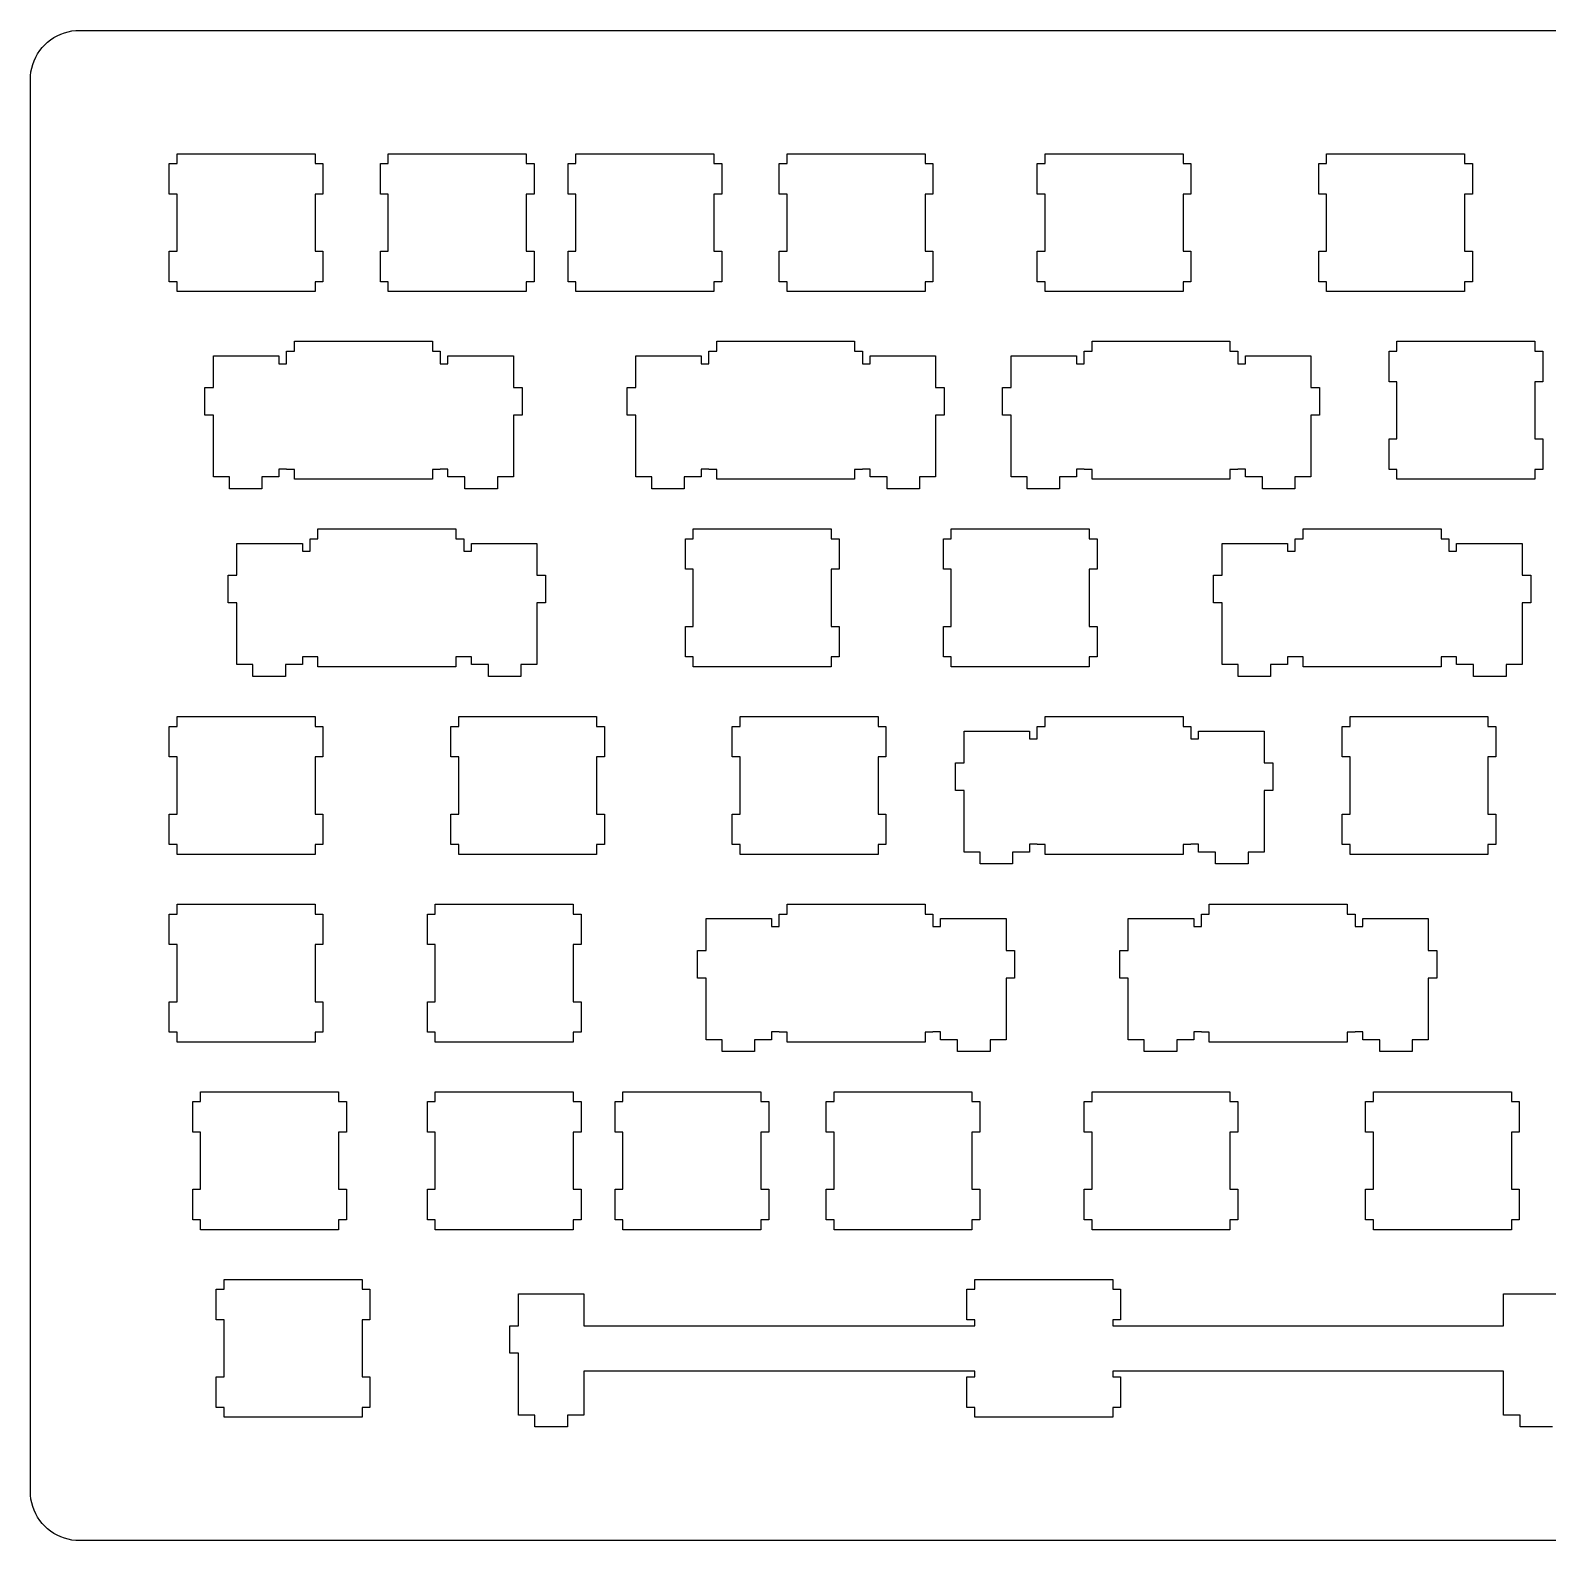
# Model space of a CAD drawing. Extents: x 0 to 234, y 0 to 153.
# Drawn here: x 0.1 to 154.1, y 0.1 to 153.4 of the extents above; entities that cross this region are included whole.
import ezdxf

# ---------------------------------------------------------------- set-up
doc = ezdxf.new("R2010")
doc.units = 0
doc.layers.get('0').update_dxf_attribs({"linetype": 'CONTINUOUS'})

msp = doc.modelspace()

# ---------------------------------------------------------------- linework, layer by layer
at = {"color": 0}
for p, q in [((2.15525, 152.483), (2.48185, 152.701)), ((2.48185, 152.701), (2.8236, 152.892)), ((2.8236, 152.892), (3.18051, 153.056)), ((3.18051, 153.056), (3.54845, 153.192)), ((3.54845, 153.192), (3.9274, 153.3)), ((3.9274, 153.3), (4.3119, 153.376)), ((4.3119, 153.376), (4.70186, 153.422)), ((4.70186, 153.422), (5.09323, 153.438)), ((5.09323, 153.438), (229.406, 153.438)), ((0.63941, 150.708), (0.83096, 151.05)), ((0.83096, 151.05), (1.04869, 151.376)), ((1.04869, 151.376), (1.29122, 151.685)), ((1.29122, 151.685), (1.55718, 151.974)), ((1.55718, 151.974), (1.84657, 152.24)), ((1.84657, 152.24), (2.15525, 152.483)), ((0.15572, 149.219), (0.23151, 149.604)), ((0.23151, 149.604), (0.339, 149.983)), ((0.339, 149.983), (0.47542, 150.351)), ((0.47542, 150.351), (0.63941, 150.708)), ((0.09371, 148.438), (0.10887, 148.83)), ((0.09371, 5.08773), (0.09371, 148.438)), ((0.10887, 148.83), (0.15572, 149.219)), ((14.9999, 139.912), (14.9999, 140.913)), ((14.9999, 140.913), (28.9994, 140.913)), ((28.9994, 140.913), (28.9994, 139.912)), ((36.4314, 139.912), (36.4314, 140.913)), ((36.4314, 140.913), (50.4306, 140.913)), ((50.4306, 140.913), (50.4306, 139.912)), ((55.4814, 139.912), (55.4814, 140.913)), ((55.4814, 140.913), (69.4821, 140.913)), ((69.4821, 140.913), (69.4821, 139.912)), ((76.9126, 139.912), (76.9126, 140.913)), ((76.9126, 140.913), (90.9133, 140.913)), ((90.9133, 140.913), (90.9133, 139.912)), ((103.106, 139.912), (103.106, 140.913)), ((103.106, 140.913), (117.106, 140.913)), ((117.106, 140.913), (117.106, 139.912)), ((131.681, 139.912), (131.681, 140.913)), ((131.681, 140.913), (145.681, 140.913)), ((145.681, 140.913), (145.681, 139.912)), ((14.1993, 136.813), (14.1993, 139.912)), ((14.1993, 139.912), (14.9999, 139.912)), ((28.9994, 139.912), (29.8001, 139.912)), ((29.8001, 139.912), (29.8001, 136.813)), ((35.632, 136.813), (35.632, 139.912)), ((35.632, 139.912), (36.4314, 139.912)), ((50.4306, 139.912), (51.2314, 139.912)), ((51.2314, 139.912), (51.2314, 136.813)), ((54.682, 136.813), (54.682, 139.912)), ((54.682, 139.912), (55.4814, 139.912)), ((69.4821, 139.912), (70.2815, 139.912)), ((70.2815, 139.912), (70.2815, 136.813)), ((76.1132, 136.813), (76.1132, 139.912)), ((76.1132, 139.912), (76.9126, 139.912)), ((90.9133, 139.912), (91.7127, 139.912)), ((91.7127, 139.912), (91.7127, 136.813)), ((102.306, 136.813), (102.306, 139.912)), ((102.306, 139.912), (103.106, 139.912)), ((117.106, 139.912), (117.906, 139.912)), ((117.906, 139.912), (117.906, 136.813)), ((130.881, 136.813), (130.881, 139.912)), ((130.881, 139.912), (131.681, 139.912)), ((145.681, 139.912), (146.481, 139.912)), ((146.481, 139.912), (146.481, 136.813)), ((14.9999, 136.813), (14.1993, 136.813)), ((14.9999, 131.013), (14.9999, 136.813)), ((29.8001, 136.813), (28.9994, 136.813)), ((28.9994, 136.813), (28.9994, 131.013)), ((36.4314, 136.813), (35.632, 136.813)), ((36.4314, 131.013), (36.4314, 136.813)), ((51.2314, 136.813), (50.4306, 136.813)), ((50.4306, 136.813), (50.4306, 131.013)), ((55.4814, 136.813), (54.682, 136.813)), ((55.4814, 131.013), (55.4814, 136.813)), ((70.2815, 136.813), (69.4821, 136.813)), ((69.4821, 136.813), (69.4821, 131.013)), ((76.9126, 136.813), (76.1132, 136.813)), ((76.9126, 131.013), (76.9126, 136.813)), ((91.7127, 136.813), (90.9133, 136.813)), ((90.9133, 136.813), (90.9133, 131.013)), ((103.106, 136.813), (102.306, 136.813)), ((103.106, 131.013), (103.106, 136.813)), ((117.906, 136.813), (117.106, 136.813)), ((117.106, 136.813), (117.106, 131.013)), ((131.681, 136.813), (130.881, 136.813)), ((131.681, 131.013), (131.681, 136.813)), ((146.481, 136.813), (145.681, 136.813)), ((145.681, 136.813), (145.681, 131.013)), ((14.1993, 127.912), (14.1993, 131.013)), ((14.1993, 131.013), (14.9999, 131.013)), ((28.9994, 131.013), (29.8001, 131.013)), ((29.8001, 131.013), (29.8001, 127.912)), ((35.632, 127.912), (35.632, 131.013)), ((35.632, 131.013), (36.4314, 131.013)), ((50.4306, 131.013), (51.2314, 131.013)), ((51.2314, 131.013), (51.2314, 127.912)), ((54.682, 127.912), (54.682, 131.013)), ((54.682, 131.013), (55.4814, 131.013)), ((69.4821, 131.013), (70.2815, 131.013)), ((70.2815, 131.013), (70.2815, 127.912)), ((76.1132, 127.912), (76.1132, 131.013)), ((76.1132, 131.013), (76.9126, 131.013)), ((90.9133, 131.013), (91.7127, 131.013)), ((91.7127, 131.013), (91.7127, 127.912)), ((102.306, 127.912), (102.306, 131.013)), ((102.306, 131.013), (103.106, 131.013)), ((117.106, 131.013), (117.906, 131.013)), ((117.906, 131.013), (117.906, 127.912)), ((130.881, 127.912), (130.881, 131.013)), ((130.881, 131.013), (131.681, 131.013)), ((145.681, 131.013), (146.481, 131.013)), ((146.481, 131.013), (146.481, 127.912)), ((14.9999, 127.912), (14.1993, 127.912)), ((14.9999, 126.913), (14.9999, 127.912)), ((28.9994, 127.912), (28.9994, 126.913)), ((29.8001, 127.912), (28.9994, 127.912)), ((36.4314, 127.912), (35.632, 127.912)), ((36.4314, 126.913), (36.4314, 127.912)), ((50.4306, 127.912), (50.4306, 126.913)), ((51.2314, 127.912), (50.4306, 127.912)), ((55.4814, 127.912), (54.682, 127.912)), ((55.4814, 126.913), (55.4814, 127.912)), ((69.4821, 127.912), (69.4821, 126.913)), ((70.2815, 127.912), (69.4821, 127.912)), ((76.9126, 127.912), (76.1132, 127.912)), ((76.9126, 126.913), (76.9126, 127.912)), ((90.9133, 127.912), (90.9133, 126.913)), ((91.7127, 127.912), (90.9133, 127.912)), ((103.106, 127.912), (102.306, 127.912)), ((103.106, 126.913), (103.106, 127.912)), ((117.106, 127.912), (117.106, 126.913)), ((117.906, 127.912), (117.106, 127.912)), ((131.681, 127.912), (130.881, 127.912)), ((131.681, 126.913), (131.681, 127.912)), ((145.681, 127.912), (145.681, 126.913)), ((146.481, 127.912), (145.681, 127.912)), ((28.9994, 126.913), (14.9999, 126.913)), ((50.4306, 126.913), (36.4314, 126.913)), ((69.4821, 126.913), (55.4814, 126.913)), ((90.9133, 126.913), (76.9126, 126.913)), ((117.106, 126.913), (103.106, 126.913)), ((145.681, 126.913), (131.681, 126.913)), ((26.9062, 120.862), (26.9062, 121.863)), ((26.9062, 121.863), (40.9056, 121.863)), ((40.9056, 121.863), (40.9056, 120.862)), ((69.7689, 120.862), (69.7689, 121.863)), ((69.7689, 121.863), (83.7681, 121.863)), ((83.7681, 121.863), (83.7681, 120.862)), ((107.869, 120.862), (107.869, 121.863)), ((107.869, 121.863), (121.868, 121.863)), ((121.868, 121.863), (121.868, 120.862)), ((138.825, 120.862), (138.825, 121.863)), ((138.825, 121.863), (152.824, 121.863)), ((152.824, 121.863), (152.824, 120.862)), ((18.6807, 117.162), (18.6807, 120.392)), ((18.6807, 120.392), (25.3311, 120.392)), ((25.3311, 120.392), (25.3311, 119.593)), ((26.1056, 119.593), (26.1056, 120.862)), ((26.1056, 120.862), (26.9062, 120.862)), ((40.9056, 120.862), (41.7064, 120.862)), ((41.7064, 120.862), (41.7064, 119.593)), ((42.4822, 119.593), (42.4822, 120.392)), ((42.4822, 120.392), (49.1314, 120.392)), ((49.1314, 120.392), (49.1314, 117.162)), ((61.5431, 117.162), (61.5431, 120.392)), ((61.5431, 120.392), (68.1937, 120.392)), ((68.1937, 120.392), (68.1937, 119.593)), ((68.9695, 119.593), (68.9695, 120.862)), ((68.9695, 120.862), (69.7689, 120.862)), ((83.7681, 120.862), (84.569, 120.862)), ((84.569, 120.862), (84.569, 119.593)), ((85.3433, 119.593), (85.3433, 120.392)), ((85.3433, 120.392), (91.9939, 120.392)), ((91.9939, 120.392), (91.9939, 117.162)), ((99.6431, 117.162), (99.6431, 120.392)), ((99.6431, 120.392), (106.294, 120.392)), ((106.294, 120.392), (106.294, 119.593)), ((107.069, 119.593), (107.069, 120.862)), ((107.069, 120.862), (107.869, 120.862)), ((121.868, 120.862), (122.669, 120.862)), ((122.669, 120.862), (122.669, 119.593)), ((123.443, 119.593), (123.443, 120.392)), ((123.443, 120.392), (130.094, 120.392)), ((130.094, 120.392), (130.094, 117.162)), ((138.024, 117.763), (138.024, 120.862)), ((138.024, 120.862), (138.825, 120.862)), ((152.824, 120.862), (153.625, 120.862)), ((153.625, 120.862), (153.625, 117.763)), ((25.3311, 119.593), (26.1056, 119.593)), ((41.7064, 119.593), (42.4822, 119.593)), ((68.1937, 119.593), (68.9695, 119.593)), ((84.569, 119.593), (85.3433, 119.593)), ((106.294, 119.593), (107.069, 119.593)), ((122.669, 119.593), (123.443, 119.593)), ((17.8056, 114.362), (17.8056, 117.162)), ((17.8056, 117.162), (18.6807, 117.162)), ((49.1314, 117.162), (50.0063, 117.162)), ((50.0063, 117.162), (50.0063, 114.362)), ((60.6683, 114.362), (60.6683, 117.162)), ((60.6683, 117.162), (61.5431, 117.162)), ((91.9939, 117.162), (92.8688, 117.162)), ((92.8688, 117.162), (92.8688, 114.362)), ((98.7683, 114.362), (98.7683, 117.162)), ((98.7683, 117.162), (99.6431, 117.162)), ((130.094, 117.162), (130.969, 117.162)), ((130.969, 117.162), (130.969, 114.362)), ((138.825, 117.763), (138.024, 117.763)), ((138.825, 111.963), (138.825, 117.763)), ((153.625, 117.763), (152.824, 117.763)), ((152.824, 117.763), (152.824, 111.963)), ((18.6807, 114.362), (17.8056, 114.362)), ((18.6807, 108.092), (18.6807, 114.362)), ((49.1314, 114.362), (49.1314, 108.092)), ((50.0063, 114.362), (49.1314, 114.362)), ((61.5431, 114.362), (60.6683, 114.362)), ((61.5431, 108.092), (61.5431, 114.362)), ((91.9939, 114.362), (91.9939, 108.092)), ((92.8688, 114.362), (91.9939, 114.362)), ((99.6431, 114.362), (98.7683, 114.362)), ((99.6431, 108.092), (99.6431, 114.362)), ((130.094, 114.362), (130.094, 108.092)), ((130.969, 114.362), (130.094, 114.362)), ((138.024, 108.862), (138.024, 111.963)), ((138.024, 111.963), (138.825, 111.963)), ((152.824, 111.963), (153.625, 111.963)), ((153.625, 111.963), (153.625, 108.862)), ((20.3054, 108.092), (18.6807, 108.092)), ((20.3054, 106.893), (20.3054, 108.092)), ((25.3311, 108.092), (23.6058, 108.092)), ((23.6058, 108.092), (23.6058, 106.893)), ((26.1056, 108.893), (25.3311, 108.893)), ((25.3311, 108.893), (25.3311, 108.092)), ((26.1056, 108.862), (26.1056, 108.893)), ((26.9062, 108.862), (26.1056, 108.862)), ((26.9062, 107.863), (26.9062, 108.862)), ((40.9056, 107.863), (26.9062, 107.863)), ((41.7064, 108.862), (40.9056, 108.862)), ((40.9056, 108.862), (40.9056, 107.863)), ((42.4822, 108.893), (41.7064, 108.893)), ((41.7064, 108.893), (41.7064, 108.862)), ((42.4822, 108.092), (42.4822, 108.893)), ((44.2062, 108.092), (42.4822, 108.092)), ((44.2062, 106.893), (44.2062, 108.092)), ((49.1314, 108.092), (47.5065, 108.092)), ((47.5065, 108.092), (47.5065, 106.893)), ((63.1694, 108.092), (61.5431, 108.092)), ((63.1694, 106.893), (63.1694, 108.092)), ((68.1937, 108.092), (66.4683, 108.092)), ((66.4683, 108.092), (66.4683, 106.893)), ((68.9695, 108.893), (68.1937, 108.893)), ((68.1937, 108.893), (68.1937, 108.092)), ((68.9695, 108.862), (68.9695, 108.893)), ((69.7689, 108.862), (68.9695, 108.862)), ((69.7689, 107.863), (69.7689, 108.862)), ((83.7681, 107.863), (69.7689, 107.863)), ((84.569, 108.862), (83.7681, 108.862)), ((83.7681, 108.862), (83.7681, 107.863)), ((85.3433, 108.893), (84.569, 108.893)), ((84.569, 108.893), (84.569, 108.862)), ((85.3433, 108.092), (85.3433, 108.893)), ((87.0687, 108.092), (85.3433, 108.092)), ((87.0687, 106.893), (87.0687, 108.092)), ((91.9939, 108.092), (90.369, 108.092)), ((90.369, 108.092), (90.369, 106.893)), ((101.269, 108.092), (99.6431, 108.092)), ((101.269, 106.893), (101.269, 108.092)), ((106.294, 108.092), (104.568, 108.092)), ((104.568, 108.092), (104.568, 106.893)), ((107.069, 108.893), (106.294, 108.893)), ((106.294, 108.893), (106.294, 108.092)), ((107.069, 108.862), (107.069, 108.893)), ((107.869, 108.862), (107.069, 108.862)), ((107.869, 107.863), (107.869, 108.862)), ((121.868, 107.863), (107.869, 107.863)), ((122.669, 108.862), (121.868, 108.862)), ((121.868, 108.862), (121.868, 107.863)), ((123.443, 108.893), (122.669, 108.893)), ((122.669, 108.893), (122.669, 108.862)), ((123.443, 108.092), (123.443, 108.893)), ((125.169, 108.092), (123.443, 108.092)), ((125.169, 106.893), (125.169, 108.092)), ((130.094, 108.092), (128.469, 108.092)), ((128.469, 108.092), (128.469, 106.893)), ((138.825, 108.862), (138.024, 108.862)), ((138.825, 107.863), (138.825, 108.862)), ((152.824, 107.863), (138.825, 107.863)), ((152.824, 108.862), (152.824, 107.863)), ((153.625, 108.862), (152.824, 108.862)), ((23.6058, 106.893), (20.3054, 106.893)), ((47.5065, 106.893), (44.2062, 106.893)), ((66.4683, 106.893), (63.1694, 106.893)), ((90.369, 106.893), (87.0687, 106.893)), ((104.568, 106.893), (101.269, 106.893)), ((128.469, 106.893), (125.169, 106.893)), ((28.4882, 100.543), (28.4882, 101.812)), ((28.4882, 101.812), (29.2874, 101.812)), ((29.2874, 101.812), (29.2874, 102.813)), ((29.2874, 102.813), (43.2883, 102.813)), ((43.2883, 102.813), (43.2883, 101.812)), ((43.2883, 101.812), (44.0877, 101.812)), ((44.0877, 101.812), (44.0877, 100.543)), ((66.5882, 98.7129), (66.5882, 101.812)), ((66.5882, 101.812), (67.3876, 101.812)), ((67.3876, 101.812), (67.3876, 102.813)), ((67.3876, 102.813), (81.3883, 102.813)), ((81.3883, 102.813), (81.3883, 101.812)), ((81.3883, 101.812), (82.1877, 101.812)), ((82.1877, 101.812), (82.1877, 98.7129)), ((92.782, 98.7129), (92.782, 101.812)), ((92.782, 101.812), (93.5814, 101.812)), ((93.5814, 101.812), (93.5814, 102.813)), ((93.5814, 102.813), (107.582, 102.813)), ((107.582, 102.813), (107.582, 101.812)), ((107.582, 101.812), (108.381, 101.812)), ((108.381, 101.812), (108.381, 98.7129)), ((128.499, 100.543), (128.499, 101.812)), ((128.499, 101.812), (129.3, 101.812)), ((129.3, 101.812), (129.3, 102.813)), ((129.3, 102.813), (143.299, 102.813)), ((143.299, 102.813), (143.299, 101.812)), ((143.299, 101.812), (144.1, 101.812)), ((144.1, 101.812), (144.1, 100.543)), ((21.0633, 98.1121), (21.0633, 101.342)), ((21.0633, 101.342), (27.7124, 101.342)), ((27.7124, 101.342), (27.7124, 100.543)), ((27.7124, 100.543), (28.4882, 100.543)), ((44.0877, 100.543), (44.8635, 100.543)), ((44.8635, 100.543), (44.8635, 101.342)), ((44.8635, 101.342), (51.5126, 101.342)), ((51.5126, 101.342), (51.5126, 98.1121)), ((121.074, 98.1121), (121.074, 101.342)), ((121.074, 101.342), (127.725, 101.342)), ((127.725, 101.342), (127.725, 100.543)), ((127.725, 100.543), (128.499, 100.543)), ((144.1, 100.543), (144.875, 100.543)), ((144.875, 100.543), (144.875, 101.342)), ((144.875, 101.342), (151.525, 101.342)), ((151.525, 101.342), (151.525, 98.1121)), ((67.3876, 98.7129), (66.5882, 98.7129)), ((67.3876, 92.9128), (67.3876, 98.7129)), ((82.1877, 98.7129), (81.3883, 98.7129)), ((81.3883, 98.7129), (81.3883, 92.9128)), ((93.5814, 98.7129), (92.782, 98.7129)), ((93.5814, 92.9128), (93.5814, 98.7129)), ((108.381, 98.7129), (107.582, 98.7129)), ((107.582, 98.7129), (107.582, 92.9128)), ((20.1883, 95.3121), (20.1883, 98.1121)), ((20.1883, 98.1121), (21.0633, 98.1121)), ((51.5126, 98.1121), (52.3875, 98.1121)), ((52.3875, 98.1121), (52.3875, 95.3121)), ((120.2, 95.3121), (120.2, 98.1121)), ((120.2, 98.1121), (121.074, 98.1121)), ((151.525, 98.1121), (152.4, 98.1121)), ((152.4, 98.1121), (152.4, 95.3121)), ((21.0633, 95.3121), (20.1883, 95.3121)), ((21.0633, 89.0418), (21.0633, 95.3121)), ((51.5126, 95.3121), (51.5126, 89.0418)), ((52.3875, 95.3121), (51.5126, 95.3121)), ((121.074, 95.3121), (120.2, 95.3121)), ((121.074, 89.0418), (121.074, 95.3121)), ((151.525, 95.3121), (151.525, 89.0418)), ((152.4, 95.3121), (151.525, 95.3121)), ((66.5882, 89.8123), (66.5882, 92.9128)), ((66.5882, 92.9128), (67.3876, 92.9128)), ((81.3883, 92.9128), (82.1877, 92.9128)), ((82.1877, 92.9128), (82.1877, 89.8123)), ((92.782, 89.8123), (92.782, 92.9128)), ((92.782, 92.9128), (93.5814, 92.9128)), ((107.582, 92.9128), (108.381, 92.9128)), ((108.381, 92.9128), (108.381, 89.8123)), ((28.4882, 89.8426), (27.7124, 89.8426)), ((27.7124, 89.8426), (27.7124, 89.0418)), ((28.4882, 89.8123), (28.4882, 89.8426)), ((29.2874, 89.8123), (28.4882, 89.8123)), ((29.2874, 88.8132), (29.2874, 89.8123)), ((44.0877, 89.8123), (43.2883, 89.8123)), ((43.2883, 89.8123), (43.2883, 88.8132)), ((44.8635, 89.8426), (44.0877, 89.8426)), ((44.0877, 89.8426), (44.0877, 89.8123)), ((44.8635, 89.0418), (44.8635, 89.8426)), ((67.3876, 89.8123), (66.5882, 89.8123)), ((67.3876, 88.8132), (67.3876, 89.8123)), ((81.3883, 89.8123), (81.3883, 88.8132)), ((82.1877, 89.8123), (81.3883, 89.8123)), ((93.5814, 89.8123), (92.782, 89.8123)), ((93.5814, 88.8132), (93.5814, 89.8123)), ((107.582, 89.8123), (107.582, 88.8132)), ((108.381, 89.8123), (107.582, 89.8123)), ((128.499, 89.8426), (127.725, 89.8426)), ((127.725, 89.8426), (127.725, 89.0418)), ((128.499, 89.8123), (128.499, 89.8426)), ((129.3, 89.8123), (128.499, 89.8123)), ((129.3, 88.8132), (129.3, 89.8123)), ((144.1, 89.8123), (143.299, 89.8123)), ((143.299, 89.8123), (143.299, 88.8132)), ((144.875, 89.8426), (144.1, 89.8426)), ((144.1, 89.8426), (144.1, 89.8123)), ((144.875, 89.0418), (144.875, 89.8426)), ((22.688, 89.0418), (21.0633, 89.0418)), ((22.688, 87.8431), (22.688, 89.0418)), ((25.9884, 87.8431), (22.688, 87.8431)), ((27.7124, 89.0418), (25.9884, 89.0418)), ((25.9884, 89.0418), (25.9884, 87.8431)), ((43.2883, 88.8132), (29.2874, 88.8132)), ((46.5875, 89.0418), (44.8635, 89.0418)), ((46.5875, 87.8431), (46.5875, 89.0418)), ((49.8877, 87.8431), (46.5875, 87.8431)), ((51.5126, 89.0418), (49.8877, 89.0418)), ((49.8877, 89.0418), (49.8877, 87.8431)), ((81.3883, 88.8132), (67.3876, 88.8132)), ((107.582, 88.8132), (93.5814, 88.8132)), ((122.699, 89.0418), (121.074, 89.0418)), ((122.699, 87.8431), (122.699, 89.0418)), ((126, 87.8431), (122.699, 87.8431)), ((127.725, 89.0418), (126, 89.0418)), ((126, 89.0418), (126, 87.8431)), ((143.299, 88.8132), (129.3, 88.8132)), ((146.6, 89.0418), (144.875, 89.0418)), ((146.6, 87.8431), (146.6, 89.0418)), ((149.9, 87.8431), (146.6, 87.8431)), ((151.525, 89.0418), (149.9, 89.0418)), ((149.9, 89.0418), (149.9, 87.8431)), ((14.9999, 82.7624), (14.9999, 83.7629)), ((14.9999, 83.7629), (28.9994, 83.7629)), ((28.9994, 83.7629), (28.9994, 82.7624)), ((43.5751, 82.7624), (43.5751, 83.7629)), ((43.5751, 83.7629), (57.5744, 83.7629)), ((57.5744, 83.7629), (57.5744, 82.7624)), ((72.1501, 82.7624), (72.1501, 83.7629)), ((72.1501, 83.7629), (86.1494, 83.7629)), ((86.1494, 83.7629), (86.1494, 82.7624)), ((103.106, 82.7624), (103.106, 83.7629)), ((103.106, 83.7629), (117.107, 83.7629)), ((117.107, 83.7629), (117.107, 82.7624)), ((134.063, 82.7624), (134.063, 83.7629)), ((134.063, 83.7629), (148.063, 83.7629)), ((148.063, 83.7629), (148.063, 82.7624)), ((14.1993, 79.6629), (14.1993, 82.7624)), ((14.1993, 82.7624), (14.9999, 82.7624)), ((28.9994, 82.7624), (29.8001, 82.7624)), ((29.8001, 82.7624), (29.8001, 79.6629)), ((42.7743, 79.6629), (42.7743, 82.7624)), ((42.7743, 82.7624), (43.5751, 82.7624)), ((57.5744, 82.7624), (58.3752, 82.7624)), ((58.3752, 82.7624), (58.3752, 79.6629)), ((71.3493, 79.6629), (71.3493, 82.7624)), ((71.3493, 82.7624), (72.1501, 82.7624)), ((86.1494, 82.7624), (86.9502, 82.7624)), ((86.9502, 82.7624), (86.9502, 79.6629)), ((94.8821, 79.0621), (94.8821, 82.2925)), ((94.8821, 82.2925), (101.531, 82.2925)), ((101.531, 82.2925), (101.531, 81.4931)), ((102.307, 81.4931), (102.307, 82.7624)), ((102.307, 82.7624), (103.106, 82.7624)), ((117.107, 82.7624), (117.906, 82.7624)), ((117.906, 82.7624), (117.906, 81.4931)), ((118.682, 81.4931), (118.682, 82.2925)), ((118.682, 82.2925), (125.331, 82.2925)), ((125.331, 82.2925), (125.331, 79.0621)), ((133.263, 79.6629), (133.263, 82.7624)), ((133.263, 82.7624), (134.063, 82.7624)), ((148.063, 82.7624), (148.863, 82.7624)), ((148.863, 82.7624), (148.863, 79.6629)), ((101.531, 81.4931), (102.307, 81.4931)), ((117.906, 81.4931), (118.682, 81.4931)), ((14.9999, 79.6629), (14.1993, 79.6629)), ((14.9999, 73.8628), (14.9999, 79.6629)), ((29.8001, 79.6629), (28.9994, 79.6629)), ((28.9994, 79.6629), (28.9994, 73.8628)), ((43.5751, 79.6629), (42.7743, 79.6629)), ((43.5751, 73.8628), (43.5751, 79.6629)), ((58.3752, 79.6629), (57.5744, 79.6629)), ((57.5744, 79.6629), (57.5744, 73.8628)), ((72.1501, 79.6629), (71.3493, 79.6629)), ((72.1501, 73.8628), (72.1501, 79.6629)), ((86.9502, 79.6629), (86.1494, 79.6629)), ((86.1494, 79.6629), (86.1494, 73.8628)), ((94.0058, 76.2621), (94.0058, 79.0621)), ((94.0058, 79.0621), (94.8821, 79.0621)), ((125.331, 79.0621), (126.206, 79.0621)), ((126.206, 79.0621), (126.206, 76.2621)), ((134.063, 79.6629), (133.263, 79.6629)), ((134.063, 73.8628), (134.063, 79.6629)), ((148.863, 79.6629), (148.063, 79.6629)), ((148.063, 79.6629), (148.063, 73.8628)), ((94.8821, 76.2621), (94.0058, 76.2621)), ((94.8821, 69.9918), (94.8821, 76.2621)), ((125.331, 76.2621), (125.331, 69.9918)), ((126.206, 76.2621), (125.331, 76.2621)), ((14.1993, 70.7623), (14.1993, 73.8628)), ((14.1993, 73.8628), (14.9999, 73.8628)), ((28.9994, 73.8628), (29.8001, 73.8628)), ((29.8001, 73.8628), (29.8001, 70.7623)), ((42.7743, 70.7623), (42.7743, 73.8628)), ((42.7743, 73.8628), (43.5751, 73.8628)), ((57.5744, 73.8628), (58.3752, 73.8628)), ((58.3752, 73.8628), (58.3752, 70.7623)), ((71.3493, 70.7623), (71.3493, 73.8628)), ((71.3493, 73.8628), (72.1501, 73.8628)), ((86.1494, 73.8628), (86.9502, 73.8628)), ((86.9502, 73.8628), (86.9502, 70.7623)), ((133.263, 70.7623), (133.263, 73.8628)), ((133.263, 73.8628), (134.063, 73.8628)), ((148.063, 73.8628), (148.863, 73.8628)), ((148.863, 73.8628), (148.863, 70.7623)), ((14.9999, 70.7623), (14.1993, 70.7623)), ((14.9999, 69.7632), (14.9999, 70.7623)), ((28.9994, 69.7632), (14.9999, 69.7632)), ((28.9994, 70.7623), (28.9994, 69.7632)), ((29.8001, 70.7623), (28.9994, 70.7623)), ((43.5751, 70.7623), (42.7743, 70.7623)), ((43.5751, 69.7632), (43.5751, 70.7623)), ((57.5744, 69.7632), (43.5751, 69.7632)), ((57.5744, 70.7623), (57.5744, 69.7632)), ((58.3752, 70.7623), (57.5744, 70.7623)), ((72.1501, 70.7623), (71.3493, 70.7623)), ((72.1501, 69.7632), (72.1501, 70.7623)), ((86.1494, 69.7632), (72.1501, 69.7632)), ((86.1494, 70.7623), (86.1494, 69.7632)), ((86.9502, 70.7623), (86.1494, 70.7623)), ((96.5069, 69.9918), (94.8821, 69.9918)), ((96.5069, 68.7931), (96.5069, 69.9918)), ((101.531, 69.9918), (99.8072, 69.9918)), ((99.8072, 69.9918), (99.8072, 68.7931)), ((102.307, 70.7926), (101.531, 70.7926)), ((101.531, 70.7926), (101.531, 69.9918)), ((102.307, 70.7623), (102.307, 70.7926)), ((103.106, 70.7623), (102.307, 70.7623)), ((103.106, 69.7632), (103.106, 70.7623)), ((117.107, 69.7632), (103.106, 69.7632)), ((117.906, 70.7623), (117.107, 70.7623)), ((117.107, 70.7623), (117.107, 69.7632)), ((118.682, 70.7926), (117.906, 70.7926)), ((117.906, 70.7926), (117.906, 70.7623)), ((118.682, 69.9918), (118.682, 70.7926)), ((120.406, 69.9918), (118.682, 69.9918)), ((120.406, 68.7931), (120.406, 69.9918)), ((125.331, 69.9918), (123.706, 69.9918)), ((123.706, 69.9918), (123.706, 68.7931)), ((134.063, 70.7623), (133.263, 70.7623)), ((134.063, 69.7632), (134.063, 70.7623)), ((148.063, 69.7632), (134.063, 69.7632)), ((148.063, 70.7623), (148.063, 69.7632)), ((148.863, 70.7623), (148.063, 70.7623)), ((99.8072, 68.7931), (96.5069, 68.7931)), ((123.706, 68.7931), (120.406, 68.7931)), ((14.9999, 63.7124), (14.9999, 64.7129)), ((14.9999, 64.7129), (28.9994, 64.7129)), ((28.9994, 64.7129), (28.9994, 63.7124)), ((41.1939, 63.7124), (41.1939, 64.7129)), ((41.1939, 64.7129), (55.1931, 64.7129)), ((55.1931, 64.7129), (55.1931, 63.7124)), ((76.9126, 63.7124), (76.9126, 64.7129)), ((76.9126, 64.7129), (90.9133, 64.7129)), ((90.9133, 64.7129), (90.9133, 63.7124)), ((119.775, 63.7124), (119.775, 64.7129)), ((119.775, 64.7129), (133.774, 64.7129)), ((133.774, 64.7129), (133.774, 63.7124)), ((14.1993, 60.6129), (14.1993, 63.7124)), ((14.1993, 63.7124), (14.9999, 63.7124)), ((28.9994, 63.7124), (29.8001, 63.7124)), ((29.8001, 63.7124), (29.8001, 60.6129)), ((40.3945, 60.6129), (40.3945, 63.7124)), ((40.3945, 63.7124), (41.1939, 63.7124)), ((55.1931, 63.7124), (55.9939, 63.7124)), ((55.9939, 63.7124), (55.9939, 60.6129)), ((68.6883, 60.0121), (68.6883, 63.2425)), ((68.6883, 63.2425), (75.3375, 63.2425)), ((75.3375, 63.2425), (75.3375, 62.4431)), ((76.1132, 62.4431), (76.1132, 63.7124)), ((76.1132, 63.7124), (76.9126, 63.7124)), ((90.9133, 63.7124), (91.7127, 63.7124)), ((91.7127, 63.7124), (91.7127, 62.4431)), ((92.4885, 62.4431), (92.4885, 63.2425)), ((92.4885, 63.2425), (99.1376, 63.2425)), ((99.1376, 63.2425), (99.1376, 60.0121)), ((111.549, 60.0121), (111.549, 63.2425)), ((111.549, 63.2425), (118.2, 63.2425)), ((118.2, 63.2425), (118.2, 62.4431)), ((118.974, 62.4431), (118.974, 63.7124)), ((118.974, 63.7124), (119.775, 63.7124)), ((133.774, 63.7124), (134.575, 63.7124)), ((134.575, 63.7124), (134.575, 62.4431)), ((135.35, 62.4431), (135.35, 63.2425)), ((135.35, 63.2425), (142, 63.2425)), ((142, 63.2425), (142, 60.0121)), ((75.3375, 62.4431), (76.1132, 62.4431)), ((91.7127, 62.4431), (92.4885, 62.4431)), ((118.2, 62.4431), (118.974, 62.4431)), ((134.575, 62.4431), (135.35, 62.4431)), ((14.9999, 60.6129), (14.1993, 60.6129)), ((14.9999, 54.8128), (14.9999, 60.6129)), ((29.8001, 60.6129), (28.9994, 60.6129)), ((28.9994, 60.6129), (28.9994, 54.8128)), ((41.1939, 60.6129), (40.3945, 60.6129)), ((41.1939, 54.8128), (41.1939, 60.6129)), ((55.9939, 60.6129), (55.1931, 60.6129)), ((55.1931, 60.6129), (55.1931, 54.8128)), ((67.8134, 57.2121), (67.8134, 60.0121)), ((67.8134, 60.0121), (68.6883, 60.0121)), ((99.1376, 60.0121), (100.013, 60.0121)), ((100.013, 60.0121), (100.013, 57.2121)), ((110.675, 57.2121), (110.675, 60.0121)), ((110.675, 60.0121), (111.549, 60.0121)), ((142, 60.0121), (142.875, 60.0121)), ((142.875, 60.0121), (142.875, 57.2121)), ((68.6883, 57.2121), (67.8134, 57.2121)), ((68.6883, 50.9418), (68.6883, 57.2121)), ((99.1376, 57.2121), (99.1376, 50.9418)), ((100.013, 57.2121), (99.1376, 57.2121)), ((111.549, 57.2121), (110.675, 57.2121)), ((111.549, 50.9418), (111.549, 57.2121)), ((142, 57.2121), (142, 50.9418)), ((142.875, 57.2121), (142, 57.2121)), ((14.1993, 51.7123), (14.1993, 54.8128)), ((14.1993, 54.8128), (14.9999, 54.8128)), ((28.9994, 54.8128), (29.8001, 54.8128)), ((29.8001, 54.8128), (29.8001, 51.7123)), ((40.3945, 51.7123), (40.3945, 54.8128)), ((40.3945, 54.8128), (41.1939, 54.8128)), ((55.1931, 54.8128), (55.9939, 54.8128)), ((55.9939, 54.8128), (55.9939, 51.7123)), ((14.9999, 51.7123), (14.1993, 51.7123)), ((14.9999, 50.7132), (14.9999, 51.7123)), ((28.9994, 51.7123), (28.9994, 50.7132)), ((29.8001, 51.7123), (28.9994, 51.7123)), ((41.1939, 51.7123), (40.3945, 51.7123)), ((41.1939, 50.7132), (41.1939, 51.7123)), ((55.1931, 51.7123), (55.1931, 50.7132)), ((55.9939, 51.7123), (55.1931, 51.7123)), ((70.3132, 50.9418), (68.6883, 50.9418)), ((70.3132, 49.7431), (70.3132, 50.9418)), ((75.3375, 50.9418), (73.6134, 50.9418)), ((73.6134, 50.9418), (73.6134, 49.7431)), ((76.1132, 51.7426), (75.3375, 51.7426)), ((75.3375, 51.7426), (75.3375, 50.9418)), ((76.1132, 51.7123), (76.1132, 51.7426)), ((76.9126, 51.7123), (76.1132, 51.7123)), ((76.9126, 50.7132), (76.9126, 51.7123)), ((91.7127, 51.7123), (90.9133, 51.7123)), ((90.9133, 51.7123), (90.9133, 50.7132)), ((92.4885, 51.7426), (91.7127, 51.7426)), ((91.7127, 51.7426), (91.7127, 51.7123)), ((92.4885, 50.9418), (92.4885, 51.7426)), ((94.2125, 50.9418), (92.4885, 50.9418)), ((94.2125, 49.7431), (94.2125, 50.9418)), ((99.1376, 50.9418), (97.5127, 50.9418)), ((97.5127, 50.9418), (97.5127, 49.7431)), ((113.174, 50.9418), (111.549, 50.9418)), ((113.174, 49.7431), (113.174, 50.9418)), ((118.2, 50.9418), (116.475, 50.9418)), ((116.475, 50.9418), (116.475, 49.7431)), ((118.974, 51.7426), (118.2, 51.7426)), ((118.2, 51.7426), (118.2, 50.9418)), ((118.974, 51.7123), (118.974, 51.7426)), ((119.775, 51.7123), (118.974, 51.7123)), ((119.775, 50.7132), (119.775, 51.7123)), ((134.575, 51.7123), (133.774, 51.7123)), ((133.774, 51.7123), (133.774, 50.7132)), ((135.35, 51.7426), (134.575, 51.7426)), ((134.575, 51.7426), (134.575, 51.7123)), ((135.35, 50.9418), (135.35, 51.7426)), ((137.075, 50.9418), (135.35, 50.9418)), ((137.075, 49.7431), (137.075, 50.9418)), ((142, 50.9418), (140.375, 50.9418)), ((140.375, 50.9418), (140.375, 49.7431)), ((28.9994, 50.7132), (14.9999, 50.7132)), ((55.1931, 50.7132), (41.1939, 50.7132)), ((73.6134, 49.7431), (70.3132, 49.7431)), ((90.9133, 50.7132), (76.9126, 50.7132)), ((97.5127, 49.7431), (94.2125, 49.7431)), ((116.475, 49.7431), (113.174, 49.7431)), ((133.774, 50.7132), (119.775, 50.7132)), ((140.375, 49.7431), (137.075, 49.7431)), ((17.3812, 44.6624), (17.3812, 45.6629)), ((17.3812, 45.6629), (31.3821, 45.6629)), ((31.3821, 45.6629), (31.3821, 44.6624)), ((41.1939, 44.6624), (41.1939, 45.6629)), ((41.1939, 45.6629), (55.1931, 45.6629)), ((55.1931, 45.6629), (55.1931, 44.6624)), ((60.2439, 44.6624), (60.2439, 45.6629)), ((60.2439, 45.6629), (74.2431, 45.6629)), ((74.2431, 45.6629), (74.2431, 44.6624)), ((81.6751, 44.6624), (81.6751, 45.6629)), ((81.6751, 45.6629), (95.6744, 45.6629)), ((95.6744, 45.6629), (95.6744, 44.6624)), ((107.869, 44.6624), (107.869, 45.6629)), ((107.869, 45.6629), (121.868, 45.6629)), ((121.868, 45.6629), (121.868, 44.6624)), ((136.444, 44.6624), (136.444, 45.6629)), ((136.444, 45.6629), (150.443, 45.6629)), ((150.443, 45.6629), (150.443, 44.6624)), ((16.5819, 41.5629), (16.5819, 44.6624)), ((16.5819, 44.6624), (17.3812, 44.6624)), ((31.3821, 44.6624), (32.1813, 44.6624)), ((32.1813, 44.6624), (32.1813, 41.5629)), ((40.3945, 41.5629), (40.3945, 44.6624)), ((40.3945, 44.6624), (41.1939, 44.6624)), ((55.1931, 44.6624), (55.9939, 44.6624)), ((55.9939, 44.6624), (55.9939, 41.5629)), ((59.4445, 41.5629), (59.4445, 44.6624)), ((59.4445, 44.6624), (60.2439, 44.6624)), ((74.2431, 44.6624), (75.044, 44.6624)), ((75.044, 44.6624), (75.044, 41.5629)), ((80.8743, 41.5629), (80.8743, 44.6624)), ((80.8743, 44.6624), (81.6751, 44.6624)), ((95.6744, 44.6624), (96.4752, 44.6624)), ((96.4752, 44.6624), (96.4752, 41.5629)), ((107.069, 41.5629), (107.069, 44.6624)), ((107.069, 44.6624), (107.869, 44.6624)), ((121.868, 44.6624), (122.669, 44.6624)), ((122.669, 44.6624), (122.669, 41.5629)), ((135.644, 41.5629), (135.644, 44.6624)), ((135.644, 44.6624), (136.444, 44.6624)), ((150.443, 44.6624), (151.244, 44.6624)), ((151.244, 44.6624), (151.244, 41.5629)), ((17.3812, 41.5629), (16.5819, 41.5629)), ((17.3812, 35.7628), (17.3812, 41.5629)), ((32.1813, 41.5629), (31.3821, 41.5629)), ((31.3821, 41.5629), (31.3821, 35.7628)), ((41.1939, 41.5629), (40.3945, 41.5629)), ((41.1939, 35.7628), (41.1939, 41.5629)), ((55.9939, 41.5629), (55.1931, 41.5629)), ((55.1931, 41.5629), (55.1931, 35.7628)), ((60.2439, 41.5629), (59.4445, 41.5629)), ((60.2439, 35.7628), (60.2439, 41.5629)), ((75.044, 41.5629), (74.2431, 41.5629)), ((74.2431, 41.5629), (74.2431, 35.7628)), ((81.6751, 41.5629), (80.8743, 41.5629)), ((81.6751, 35.7628), (81.6751, 41.5629)), ((96.4752, 41.5629), (95.6744, 41.5629)), ((95.6744, 41.5629), (95.6744, 35.7628)), ((107.869, 41.5629), (107.069, 41.5629)), ((107.869, 35.7628), (107.869, 41.5629)), ((122.669, 41.5629), (121.868, 41.5629)), ((121.868, 41.5629), (121.868, 35.7628)), ((136.444, 41.5629), (135.644, 41.5629)), ((136.444, 35.7628), (136.444, 41.5629)), ((151.244, 41.5629), (150.443, 41.5629)), ((150.443, 41.5629), (150.443, 35.7628)), ((16.5819, 32.6622), (16.5819, 35.7628)), ((16.5819, 35.7628), (17.3812, 35.7628)), ((31.3821, 35.7628), (32.1813, 35.7628)), ((32.1813, 35.7628), (32.1813, 32.6622)), ((40.3945, 32.6622), (40.3945, 35.7628)), ((40.3945, 35.7628), (41.1939, 35.7628)), ((55.1931, 35.7628), (55.9939, 35.7628)), ((55.9939, 35.7628), (55.9939, 32.6622)), ((59.4445, 32.6622), (59.4445, 35.7628)), ((59.4445, 35.7628), (60.2439, 35.7628)), ((74.2431, 35.7628), (75.044, 35.7628)), ((75.044, 35.7628), (75.044, 32.6622)), ((80.8743, 32.6622), (80.8743, 35.7628)), ((80.8743, 35.7628), (81.6751, 35.7628)), ((95.6744, 35.7628), (96.4752, 35.7628)), ((96.4752, 35.7628), (96.4752, 32.6622)), ((107.069, 32.6622), (107.069, 35.7628)), ((107.069, 35.7628), (107.869, 35.7628)), ((121.868, 35.7628), (122.669, 35.7628)), ((122.669, 35.7628), (122.669, 32.6622)), ((135.644, 32.6622), (135.644, 35.7628)), ((135.644, 35.7628), (136.444, 35.7628)), ((150.443, 35.7628), (151.244, 35.7628)), ((151.244, 35.7628), (151.244, 32.6622)), ((17.3812, 32.6622), (16.5819, 32.6622)), ((17.3812, 31.6632), (17.3812, 32.6622)), ((31.3821, 32.6622), (31.3821, 31.6632)), ((32.1813, 32.6622), (31.3821, 32.6622)), ((41.1939, 32.6622), (40.3945, 32.6622)), ((41.1939, 31.6632), (41.1939, 32.6622)), ((55.1931, 32.6622), (55.1931, 31.6632)), ((55.9939, 32.6622), (55.1931, 32.6622)), ((60.2439, 32.6622), (59.4445, 32.6622)), ((60.2439, 31.6632), (60.2439, 32.6622)), ((74.2431, 32.6622), (74.2431, 31.6632)), ((75.044, 32.6622), (74.2431, 32.6622)), ((81.6751, 32.6622), (80.8743, 32.6622)), ((81.6751, 31.6632), (81.6751, 32.6622)), ((95.6744, 32.6622), (95.6744, 31.6632)), ((96.4752, 32.6622), (95.6744, 32.6622)), ((107.869, 32.6622), (107.069, 32.6622)), ((107.869, 31.6632), (107.869, 32.6622)), ((121.868, 32.6622), (121.868, 31.6632)), ((122.669, 32.6622), (121.868, 32.6622)), ((136.444, 32.6622), (135.644, 32.6622)), ((136.444, 31.6632), (136.444, 32.6622)), ((150.443, 32.6622), (150.443, 31.6632)), ((151.244, 32.6622), (150.443, 32.6622)), ((31.3821, 31.6632), (17.3812, 31.6632)), ((55.1931, 31.6632), (41.1939, 31.6632)), ((74.2431, 31.6632), (60.2439, 31.6632)), ((95.6744, 31.6632), (81.6751, 31.6632)), ((121.868, 31.6632), (107.869, 31.6632)), ((150.443, 31.6632), (136.444, 31.6632)), ((19.7624, 25.6122), (19.7624, 26.6127)), ((19.7624, 26.6127), (33.7633, 26.6127)), ((33.7633, 26.6127), (33.7633, 25.6122)), ((95.9626, 25.6122), (95.9626, 26.6127)), ((95.9626, 26.6127), (109.963, 26.6127)), ((109.963, 26.6127), (109.963, 25.6122)), ((18.9632, 22.513), (18.9632, 25.6122)), ((18.9632, 25.6122), (19.7624, 25.6122)), ((33.7633, 25.6122), (34.5626, 25.6122)), ((34.5626, 25.6122), (34.5626, 22.513)), ((49.6383, 21.9122), (49.6383, 25.1423)), ((49.6383, 25.1423), (56.2875, 25.1423)), ((56.2875, 25.1423), (56.2875, 21.9122)), ((95.1632, 22.513), (95.1632, 25.6122)), ((95.1632, 25.6122), (95.9626, 25.6122)), ((109.963, 25.6122), (110.763, 25.6122)), ((110.763, 25.6122), (110.763, 22.513)), ((149.638, 21.9122), (149.638, 25.1423)), ((149.638, 25.1423), (156.288, 25.1423)), ((19.7624, 22.513), (18.9632, 22.513)), ((19.7624, 16.7128), (19.7624, 22.513)), ((34.5626, 22.513), (33.7633, 22.513)), ((33.7633, 22.513), (33.7633, 16.7128)), ((48.7634, 19.112), (48.7634, 21.9122)), ((48.7634, 21.9122), (49.6383, 21.9122)), ((56.2875, 21.9122), (95.9626, 21.9122)), ((95.9626, 22.513), (95.1632, 22.513)), ((95.9626, 21.9122), (95.9626, 22.513)), ((110.763, 22.513), (109.963, 22.513)), ((109.963, 22.513), (109.963, 21.9122)), ((109.963, 21.9122), (149.638, 21.9122)), ((49.6383, 19.112), (48.7634, 19.112)), ((49.6383, 12.8419), (49.6383, 19.112)), ((95.9626, 17.3123), (56.2875, 17.3123)), ((56.2875, 17.3123), (56.2875, 12.8419)), ((95.9626, 16.7128), (95.9626, 17.3123)), ((149.638, 17.3123), (109.963, 17.3123)), ((109.963, 17.3123), (109.963, 16.7128)), ((149.638, 12.8419), (149.638, 17.3123)), ((18.9632, 13.6122), (18.9632, 16.7128)), ((18.9632, 16.7128), (19.7624, 16.7128)), ((33.7633, 16.7128), (34.5626, 16.7128)), ((34.5626, 16.7128), (34.5626, 13.6122)), ((95.1632, 13.6122), (95.1632, 16.7128)), ((95.1632, 16.7128), (95.9626, 16.7128)), ((109.963, 16.7128), (110.763, 16.7128)), ((110.763, 16.7128), (110.763, 13.6122)), ((19.7624, 13.6122), (18.9632, 13.6122)), ((19.7624, 12.6132), (19.7624, 13.6122)), ((33.7633, 12.6132), (19.7624, 12.6132)), ((33.7633, 13.6122), (33.7633, 12.6132)), ((34.5626, 13.6122), (33.7633, 13.6122)), ((51.3126, 12.8419), (49.6383, 12.8419)), ((51.3126, 11.643), (51.3126, 12.8419)), ((56.2875, 12.8419), (54.6132, 12.8419)), ((54.6132, 12.8419), (54.6132, 11.643)), ((95.9626, 13.6122), (95.1632, 13.6122)), ((95.9626, 12.6132), (95.9626, 13.6122)), ((109.963, 12.6132), (95.9626, 12.6132)), ((110.763, 13.6122), (109.963, 13.6122)), ((109.963, 13.6122), (109.963, 12.6132)), ((151.313, 12.8419), (149.638, 12.8419)), ((151.313, 11.643), (151.313, 12.8419)), ((54.6132, 11.643), (51.3126, 11.643)), ((154.613, 11.643), (151.313, 11.643)), ((0.10887, 4.69498), (0.09371, 5.08773)), ((0.15572, 4.30498), (0.10887, 4.69498)), ((0.23151, 3.92053), (0.15572, 4.30498)), ((0.339, 3.54295), (0.23151, 3.92053)), ((0.47542, 3.175), (0.339, 3.54295)), ((0.63941, 2.81809), (0.47542, 3.175)), ((0.83096, 2.47496), (0.63941, 2.81809)), ((1.04869, 2.14836), (0.83096, 2.47496)), ((1.29122, 1.84106), (1.04869, 2.14836)), ((1.55718, 1.55167), (1.29122, 1.84106)), ((1.84657, 1.28571), (1.55718, 1.55167)), ((2.15525, 1.04317), (1.84657, 1.28571)), ((2.48185, 0.82407), (2.15525, 1.04317)), ((2.8236, 0.63252), (2.48185, 0.82407)), ((3.18051, 0.46853), (2.8236, 0.63252)), ((3.54845, 0.33211), (3.18051, 0.46853)), ((3.9274, 0.226), (3.54845, 0.33211)), ((4.3119, 0.15021), (3.9274, 0.226)), ((4.70186, 0.10197), (4.3119, 0.15021)), ((5.09323, 0.08819), (4.70186, 0.10197)), ((229.406, 0.08819), (5.09323, 0.08819))]:
    msp.add_line(p, q, dxfattribs=at)

doc.saveas('drawing.dxf')
